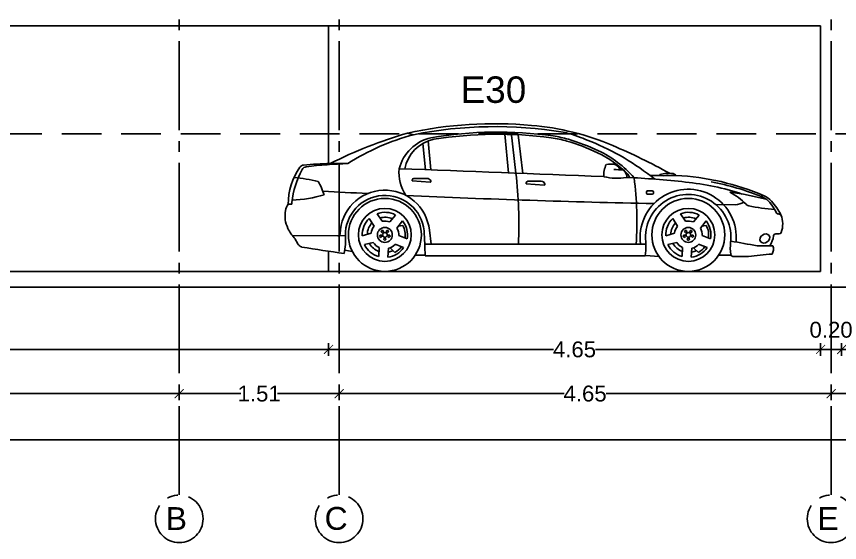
# Model space of a CAD drawing. Header units: millimetres. Extents: x 1217 to 2428, y 234 to 644.
# Drawn here: x 2181.57 to 2189.35, y 372.31 to 377.28 of the extents above; entities that cross this region are included whole.
import ezdxf

# ---------------------------------------------------------------- set-up
doc = ezdxf.new("R2010")
doc.units = ezdxf.units.MM
doc.linetypes.add('ACAD_ISO04W100', pattern=[30, 24, -3, 0, -3])
doc.linetypes.add('HIDDEN2', pattern=[0.1875, 0.125, -0.0625])
doc.layers.get('0').update_dxf_attribs({"lineweight": 5})
for name, color, linetype in [('0.1', 251, 'Continuous'), ('0.3', 6, 'Continuous'), ('Ejes', 8, 'Continuous'), ('MURO', 5, 'Continuous'), ('Texto', 1, 'Continuous')]:
    doc.layers.add(name, color=color, linetype=linetype)
doc.styles.add('INTERARQ', font='arial.ttf')
doc.styles.get("Standard").update_dxf_attribs({"font": 'arial.ttf'})
doc.dimstyles.new('ESCALA_1-50', dxfattribs={"dimtxt": 0.15, "dimasz": 0.06, "dimexe": 0.18, "dimexo": 0.0625, "dimgap": 0, "dimtad": 0, "dimtih": 1, "dimtoh": 1, "dimzin": 0, "dimdsep": 46, "dimtxsty": 'INTERARQ', "dimblk": 'DIMTICK', "dimcen": 0, "dimse1": 1, "dimse2": 1, "dimclrd": 256, "dimclre": 1, "dimclrt": 2, "dimadec": 0, "dimazin": 0, "dimtfac": 4.5, "dimtofl": 0, "dimtmove": 2, "dimatfit": 3, "dimldrblk": 'DIMTICK', "dimfxl": 1, "dimtolj": 1, "dimtzin": 0, "dimarcsym": 0})

# ---------------------------------------------------------------- blocks, each defined once
blk = doc.blocks.new('aut9')
at = {"layer": '0.1'}
for p, q in [((383925.567, 7753087.5187, 0), (383925.5213, 7753087.1535, 0)), ((383925.567, 7753087.5187, 0), (383925.5213, 7753087.1535, 0)), ((383925.6311, 7753087.5419, 0), (383925.5871, 7753087.156, 0)), ((383925.6311, 7753087.5419, 0), (383925.5871, 7753087.156, 0)), ((383925.6922, 7753087.5229, 0), (383925.6565, 7753087.1587, 0)), ((383925.6922, 7753087.5229, 0), (383925.6565, 7753087.1587, 0)), ((383926.5564, 7753087.519, 0), (383926.6131, 7753087.5345, 0)), ((383926.5564, 7753087.519, 0), (383926.6131, 7753087.5345, 0)), ((383926.4177, 7753087.46, 0), (383926.3909, 7753087.1866, 0)), ((383926.4177, 7753087.46, 0), (383926.3909, 7753087.1866, 0)), ((383926.4668, 7753087.4373, 0), (383926.4423, 7753087.1886, 0)), ((383926.4668, 7753087.4373, 0), (383926.4423, 7753087.1886, 0)), ((383924.6607, 7753087.2576, 0), (383924.6582, 7753087.239, 0)), ((383924.6607, 7753087.2576, 0), (383924.6582, 7753087.239, 0)), ((383924.5183, 7753087.1251, 0), (383924.5153, 7753087.1146, 0)), ((383924.5183, 7753087.1251, 0), (383924.5153, 7753087.1146, 0)), ((383926.3917, 7753087.0811, 0), (383926.3923, 7753087.0825, 0)), ((383926.3917, 7753087.0811, 0), (383926.3923, 7753087.0825, 0)), ((383926.5678, 7753087.0824, 0), (383926.3991, 7753087.0708, 0)), ((383926.5678, 7753087.0824, 0), (383926.3991, 7753087.0708, 0)), ((383926.4269, 7753087.1057, 0), (383926.5528, 7753087.1057, 0)), ((383926.4269, 7753087.1057, 0), (383926.5528, 7753087.1057, 0)), ((383926.5678, 7753087.0907, 0), (383926.5678, 7753087.0824, 0)), ((383926.5678, 7753087.0907, 0), (383926.5678, 7753087.0824, 0)), ((383925.3132, 7753087.0538, 0), (383925.3138, 7753087.0553, 0)), ((383925.3132, 7753087.0538, 0), (383925.3138, 7753087.0553, 0)), ((383925.4893, 7753087.0551, 0), (383925.3206, 7753087.0435, 0)), ((383925.4893, 7753087.0551, 0), (383925.3206, 7753087.0435, 0)), ((383925.3484, 7753087.0784, 0), (383925.4743, 7753087.0784, 0)), ((383925.3484, 7753087.0784, 0), (383925.4743, 7753087.0784, 0)), ((383925.4893, 7753087.0634, 0), (383925.4893, 7753087.0551, 0)), ((383925.4893, 7753087.0634, 0), (383925.4893, 7753087.0551, 0)), ((383924.288, 7753086.9671, 0), (383924.288, 7753086.9762, 0)), ((383924.288, 7753086.9671, 0), (383924.288, 7753086.9762, 0)), ((383924.2996, 7753086.9878, 0), (383924.3428, 7753086.9878, 0)), ((383924.2996, 7753086.9878, 0), (383924.3428, 7753086.9878, 0)), ((383924.3428, 7753086.9555, 0), (383924.2996, 7753086.9555, 0)), ((383924.3428, 7753086.9555, 0), (383924.2996, 7753086.9555, 0)), ((383924.3544, 7753086.9762, 0), (383924.3544, 7753086.9671, 0)), ((383924.3544, 7753086.9762, 0), (383924.3544, 7753086.9671, 0)), ((383923.5153, 7753086.8573, 0), (383923.6994, 7753086.8592, 0)), ((383923.5153, 7753086.8573, 0), (383923.6994, 7753086.8592, 0)), ((383927.7057, 7753086.862, 0), (383927.7392, 7753086.8611, 0)), ((383927.7057, 7753086.862, 0), (383927.7392, 7753086.8611, 0)), ((383923.1359, 7753086.7993, 0), (383923.1253, 7753086.7777, 0)), ((383923.1359, 7753086.7993, 0), (383923.1253, 7753086.7777, 0)), ((383924.0324, 7753086.7723, 0), (383923.9836, 7753086.7008, 0)), ((383924.0324, 7753086.7723, 0), (383923.9836, 7753086.7008, 0)), ((383926.9005, 7753086.7723, 0), (383926.8517, 7753086.7008, 0)), ((383926.9005, 7753086.7723, 0), (383926.8517, 7753086.7008, 0)), ((383923.7907, 7753086.7045, 0), (383923.8435, 7753086.636, 0)), ((383923.7907, 7753086.7045, 0), (383923.8435, 7753086.636, 0)), ((383923.8565, 7753086.7598, 0), (383923.9109, 7753086.6945, 0)), ((383923.8565, 7753086.7598, 0), (383923.9109, 7753086.6945, 0)), ((383924.1053, 7753086.7268, 0), (383924.06, 7753086.6548, 0)), ((383924.1053, 7753086.7268, 0), (383924.06, 7753086.6548, 0)), ((383926.6588, 7753086.7045, 0), (383926.7117, 7753086.636, 0)), ((383926.6588, 7753086.7045, 0), (383926.7117, 7753086.636, 0)), ((383926.7246, 7753086.7598, 0), (383926.7791, 7753086.6945, 0)), ((383926.7246, 7753086.7598, 0), (383926.7791, 7753086.6945, 0)), ((383926.9735, 7753086.7268, 0), (383926.9282, 7753086.6548, 0)), ((383926.9735, 7753086.7268, 0), (383926.9282, 7753086.6548, 0)), ((383923.7887, 7753086.6621, 0), (383923.8303, 7753086.6531, 0)), ((383923.7887, 7753086.6621, 0), (383923.8303, 7753086.6531, 0)), ((383926.4057, 7753086.6165, 0), (383926.3887, 7753086.4853, 0)), ((383926.4057, 7753086.6165, 0), (383926.3887, 7753086.4853, 0)), ((383926.6568, 7753086.6621, 0), (383926.6985, 7753086.6531, 0)), ((383926.6568, 7753086.6621, 0), (383926.6985, 7753086.6531, 0)), ((383923.0986, 7753086.5816, 0), (383923.1327, 7753086.5816, 0)), ((383923.0986, 7753086.5816, 0), (383923.1327, 7753086.5816, 0)), ((383923.7482, 7753086.5333, 0), (383923.8271, 7753086.5649, 0)), ((383923.7482, 7753086.5333, 0), (383923.8271, 7753086.5649, 0)), ((383923.9123, 7753086.5685, 0), (383923.9082, 7753086.5558, 0)), ((383923.9123, 7753086.5685, 0), (383923.9082, 7753086.5558, 0)), ((383923.9082, 7753086.5558, 0), (383923.919, 7753086.5479, 0)), ((383923.9082, 7753086.5558, 0), (383923.919, 7753086.5479, 0)), ((383923.9256, 7753086.5685, 0), (383923.9123, 7753086.5685, 0)), ((383923.9256, 7753086.5685, 0), (383923.9123, 7753086.5685, 0)), ((383923.919, 7753086.5479, 0), (383923.9298, 7753086.5558, 0)), ((383923.919, 7753086.5479, 0), (383923.9298, 7753086.5558, 0)), ((383923.9273, 7753086.6145, 0), (383923.9232, 7753086.6019, 0)), ((383923.9273, 7753086.6145, 0), (383923.9232, 7753086.6019, 0)), ((383923.9232, 7753086.6019, 0), (383923.9339, 7753086.594, 0)), ((383923.9232, 7753086.6019, 0), (383923.9339, 7753086.594, 0)), ((383923.9298, 7753086.5558, 0), (383923.9256, 7753086.5685, 0)), ((383923.9298, 7753086.5558, 0), (383923.9256, 7753086.5685, 0)), ((383923.9406, 7753086.6145, 0), (383923.9273, 7753086.6145, 0)), ((383923.9406, 7753086.6145, 0), (383923.9273, 7753086.6145, 0)), ((383923.9339, 7753086.594, 0), (383923.9447, 7753086.6019, 0)), ((383923.9339, 7753086.594, 0), (383923.9447, 7753086.6019, 0)), ((383923.9447, 7753086.6019, 0), (383923.9406, 7753086.6145, 0)), ((383923.9447, 7753086.6019, 0), (383923.9406, 7753086.6145, 0)), ((383923.9515, 7753086.54, 0), (383923.9474, 7753086.5273, 0)), ((383923.9515, 7753086.54, 0), (383923.9474, 7753086.5273, 0)), ((383923.9648, 7753086.54, 0), (383923.9515, 7753086.54, 0)), ((383923.9648, 7753086.54, 0), (383923.9515, 7753086.54, 0)), ((383923.969, 7753086.5273, 0), (383923.9648, 7753086.54, 0)), ((383923.969, 7753086.5273, 0), (383923.9648, 7753086.54, 0)), ((383923.9757, 7753086.6145, 0), (383923.9716, 7753086.6019, 0)), ((383923.9757, 7753086.6145, 0), (383923.9716, 7753086.6019, 0)), ((383923.9716, 7753086.6019, 0), (383923.9824, 7753086.594, 0)), ((383923.9716, 7753086.6019, 0), (383923.9824, 7753086.594, 0)), ((383923.9891, 7753086.6145, 0), (383923.9757, 7753086.6145, 0)), ((383923.9891, 7753086.6145, 0), (383923.9757, 7753086.6145, 0)), ((383923.9824, 7753086.594, 0), (383923.9932, 7753086.6019, 0)), ((383923.9824, 7753086.594, 0), (383923.9932, 7753086.6019, 0)), ((383923.9907, 7753086.5685, 0), (383923.9866, 7753086.5558, 0)), ((383923.9907, 7753086.5685, 0), (383923.9866, 7753086.5558, 0)), ((383923.9866, 7753086.5558, 0), (383923.9973, 7753086.5479, 0)), ((383923.9866, 7753086.5558, 0), (383923.9973, 7753086.5479, 0)), ((383923.9932, 7753086.6019, 0), (383923.9891, 7753086.6145, 0)), ((383923.9932, 7753086.6019, 0), (383923.9891, 7753086.6145, 0)), ((383924.004, 7753086.5685, 0), (383923.9907, 7753086.5685, 0)), ((383924.004, 7753086.5685, 0), (383923.9907, 7753086.5685, 0)), ((383923.9973, 7753086.5479, 0), (383924.0081, 7753086.5558, 0)), ((383923.9973, 7753086.5479, 0), (383924.0081, 7753086.5558, 0)), ((383924.0081, 7753086.5558, 0), (383924.004, 7753086.5685, 0)), ((383924.0081, 7753086.5558, 0), (383924.004, 7753086.5685, 0)), ((383924.1715, 7753086.5633, 0), (383924.0885, 7753086.5877, 0)), ((383924.1715, 7753086.5633, 0), (383924.0885, 7753086.5877, 0)), ((383926.6163, 7753086.5333, 0), (383926.6953, 7753086.5649, 0)), ((383926.6163, 7753086.5333, 0), (383926.6953, 7753086.5649, 0)), ((383926.7804, 7753086.5685, 0), (383926.7763, 7753086.5558, 0)), ((383926.7804, 7753086.5685, 0), (383926.7763, 7753086.5558, 0)), ((383926.7763, 7753086.5558, 0), (383926.7871, 7753086.5479, 0)), ((383926.7763, 7753086.5558, 0), (383926.7871, 7753086.5479, 0)), ((383926.7938, 7753086.5685, 0), (383926.7804, 7753086.5685, 0)), ((383926.7938, 7753086.5685, 0), (383926.7804, 7753086.5685, 0)), ((383926.7871, 7753086.5479, 0), (383926.7979, 7753086.5558, 0)), ((383926.7871, 7753086.5479, 0), (383926.7979, 7753086.5558, 0)), ((383926.7954, 7753086.6145, 0), (383926.7913, 7753086.6019, 0)), ((383926.7954, 7753086.6145, 0), (383926.7913, 7753086.6019, 0)), ((383926.7913, 7753086.6019, 0), (383926.8021, 7753086.594, 0)), ((383926.7913, 7753086.6019, 0), (383926.8021, 7753086.594, 0)), ((383926.7979, 7753086.5558, 0), (383926.7938, 7753086.5685, 0)), ((383926.7979, 7753086.5558, 0), (383926.7938, 7753086.5685, 0)), ((383926.8088, 7753086.6145, 0), (383926.7954, 7753086.6145, 0)), ((383926.8088, 7753086.6145, 0), (383926.7954, 7753086.6145, 0)), ((383926.8021, 7753086.594, 0), (383926.8129, 7753086.6019, 0)), ((383926.8021, 7753086.594, 0), (383926.8129, 7753086.6019, 0)), ((383926.8129, 7753086.6019, 0), (383926.8088, 7753086.6145, 0)), ((383926.8129, 7753086.6019, 0), (383926.8088, 7753086.6145, 0)), ((383926.8196, 7753086.54, 0), (383926.8155, 7753086.5273, 0)), ((383926.8196, 7753086.54, 0), (383926.8155, 7753086.5273, 0)), ((383926.833, 7753086.54, 0), (383926.8196, 7753086.54, 0)), ((383926.833, 7753086.54, 0), (383926.8196, 7753086.54, 0)), ((383926.8371, 7753086.5273, 0), (383926.833, 7753086.54, 0)), ((383926.8371, 7753086.5273, 0), (383926.833, 7753086.54, 0)), ((383926.8438, 7753086.6145, 0), (383926.8397, 7753086.6019, 0)), ((383926.8438, 7753086.6145, 0), (383926.8397, 7753086.6019, 0)), ((383926.8397, 7753086.6019, 0), (383926.8505, 7753086.594, 0)), ((383926.8397, 7753086.6019, 0), (383926.8505, 7753086.594, 0)), ((383926.8572, 7753086.6145, 0), (383926.8438, 7753086.6145, 0)), ((383926.8572, 7753086.6145, 0), (383926.8438, 7753086.6145, 0)), ((383926.8505, 7753086.594, 0), (383926.8613, 7753086.6019, 0)), ((383926.8505, 7753086.594, 0), (383926.8613, 7753086.6019, 0)), ((383926.8588, 7753086.5685, 0), (383926.8547, 7753086.5558, 0)), ((383926.8588, 7753086.5685, 0), (383926.8547, 7753086.5558, 0)), ((383926.8547, 7753086.5558, 0), (383926.8655, 7753086.5479, 0)), ((383926.8547, 7753086.5558, 0), (383926.8655, 7753086.5479, 0)), ((383926.8613, 7753086.6019, 0), (383926.8572, 7753086.6145, 0)), ((383926.8613, 7753086.6019, 0), (383926.8572, 7753086.6145, 0)), ((383926.8722, 7753086.5685, 0), (383926.8588, 7753086.5685, 0)), ((383926.8722, 7753086.5685, 0), (383926.8588, 7753086.5685, 0)), ((383926.8655, 7753086.5479, 0), (383926.8763, 7753086.5558, 0)), ((383926.8655, 7753086.5479, 0), (383926.8763, 7753086.5558, 0)), ((383926.8763, 7753086.5558, 0), (383926.8722, 7753086.5685, 0)), ((383926.8763, 7753086.5558, 0), (383926.8722, 7753086.5685, 0)), ((383927.0397, 7753086.5633, 0), (383926.9566, 7753086.5877, 0)), ((383927.0397, 7753086.5633, 0), (383926.9566, 7753086.5877, 0)), ((383927.1991, 7753086.5624, 0), (383927.7018, 7753086.5659, 0)), ((383927.1991, 7753086.5624, 0), (383927.7018, 7753086.5659, 0)), ((383923.1585, 7753086.4676, 0), (383923.308, 7753086.4676, 0)), ((383923.1585, 7753086.4676, 0), (383923.308, 7753086.4676, 0)), ((383923.7804, 7753086.4537, 0), (383923.8619, 7753086.4828, 0)), ((383923.7804, 7753086.4537, 0), (383923.8619, 7753086.4828, 0)), ((383923.9474, 7753086.5273, 0), (383923.9582, 7753086.5195, 0)), ((383923.9474, 7753086.5273, 0), (383923.9582, 7753086.5195, 0)), ((383923.9582, 7753086.5195, 0), (383923.969, 7753086.5273, 0)), ((383923.9582, 7753086.5195, 0), (383923.969, 7753086.5273, 0)), ((383924.1508, 7753086.4799, 0), (383924.0684, 7753086.5007, 0)), ((383924.1508, 7753086.4799, 0), (383924.0684, 7753086.5007, 0)), ((383924.3613, 7753086.5075, 0), (383924.3585, 7753086.4237, 0)), ((383924.3613, 7753086.5075, 0), (383924.3585, 7753086.4237, 0)), ((383924.3605, 7753086.4853, 0), (383926.4492, 7753086.4853, 0)), ((383924.3605, 7753086.4853, 0), (383926.4492, 7753086.4853, 0)), ((383926.6486, 7753086.4537, 0), (383926.7301, 7753086.4828, 0)), ((383926.6486, 7753086.4537, 0), (383926.7301, 7753086.4828, 0)), ((383926.8155, 7753086.5273, 0), (383926.8263, 7753086.5195, 0)), ((383926.8155, 7753086.5273, 0), (383926.8263, 7753086.5195, 0)), ((383926.8263, 7753086.5195, 0), (383926.8371, 7753086.5273, 0)), ((383926.8263, 7753086.5195, 0), (383926.8371, 7753086.5273, 0)), ((383927.0189, 7753086.4799, 0), (383926.9365, 7753086.5007, 0)), ((383927.0189, 7753086.4799, 0), (383926.9365, 7753086.5007, 0)), ((383923.8625, 7753086.4056, 0), (383923.9081, 7753086.4507, 0)), ((383923.8625, 7753086.4056, 0), (383923.9081, 7753086.4507, 0)), ((383923.9301, 7753086.3603, 0), (383923.9244, 7753086.4452, 0)), ((383923.9301, 7753086.3603, 0), (383923.9244, 7753086.4452, 0)), ((383924.0158, 7753086.3664, 0), (383924.0133, 7753086.4529, 0)), ((383924.0158, 7753086.3664, 0), (383924.0133, 7753086.4529, 0)), ((383924.3585, 7753086.4237, 0), (383924.3654, 7753086.3736, 0)), ((383924.3585, 7753086.4237, 0), (383924.3654, 7753086.3736, 0)), ((383926.7306, 7753086.4056, 0), (383926.7762, 7753086.4507, 0)), ((383926.7306, 7753086.4056, 0), (383926.7762, 7753086.4507, 0)), ((383926.7982, 7753086.3603, 0), (383926.7925, 7753086.4452, 0)), ((383926.7982, 7753086.3603, 0), (383926.7925, 7753086.4452, 0)), ((383926.8839, 7753086.3664, 0), (383926.8814, 7753086.4529, 0)), ((383926.8839, 7753086.3664, 0), (383926.8814, 7753086.4529, 0)), ((383927.1339, 7753086.4157, 0), (383927.2058, 7753086.427, 0)), ((383927.1339, 7753086.4157, 0), (383927.2058, 7753086.427, 0)), ((383923.5374, 7753086.3685, 0), (383923.3975, 7753086.3676, 0)), ((383923.5374, 7753086.3685, 0), (383923.3975, 7753086.3676, 0)), ((383923.6721, 7753086.3792, 0), (383923.5559, 7753086.3814, 0)), ((383923.6721, 7753086.3792, 0), (383923.5559, 7753086.3814, 0)), ((383924.3647, 7753086.3788, 0), (383924.2353, 7753086.3666, 0)), ((383924.3647, 7753086.3788, 0), (383924.2353, 7753086.3666, 0)), ((383924.3654, 7753086.3736, 0), (383926.4458, 7753086.3736, 0)), ((383924.3654, 7753086.3736, 0), (383926.4458, 7753086.3736, 0)), ((383926.5402, 7753086.3792, 0), (383926.446, 7753086.381, 0)), ((383926.5402, 7753086.3792, 0), (383926.446, 7753086.381, 0))]:
    blk.add_line(p, q, dxfattribs=at)
for centre, radius in [((383923.9582, 7753086.572, 0), 0.345), ((383923.9582, 7753086.572, 0), 0.345), ((383926.8263, 7753086.572, 0), 0.345), ((383926.8263, 7753086.572, 0), 0.345), ((383923.9582, 7753086.572, 0), 0.25), ((383923.9582, 7753086.572, 0), 0.25), ((383926.8263, 7753086.572, 0), 0.25), ((383926.8263, 7753086.572, 0), 0.25), ((383923.9582, 7753086.572, 0), 0.0704), ((383923.9582, 7753086.572, 0), 0.0704), ((383926.8263, 7753086.572, 0), 0.0704), ((383926.8263, 7753086.572, 0), 0.0704), ((383923.9582, 7753086.572, 0), 0.0224), ((383923.9582, 7753086.572, 0), 0.0224), ((383926.8263, 7753086.572, 0), 0.0224), ((383926.8263, 7753086.572, 0), 0.0224)]:
    blk.add_circle(centre, radius, dxfattribs=at)
for centre, radius, start, end in [((383925.6516, 7753085.1164, 0), 2.5, 94.85207, 113.04964), ((383925.6516, 7753085.1164, 0), 2.5, 94.85207, 113.04964), ((383925.787, 7753083.6905, 0), 3.905, 78.63697, 99.51729), ((383925.787, 7753083.6905, 0), 3.905, 78.63697, 99.51729), ((383925.7888, 7753083.7456, 0), 3.8776, 77.72654, 95.15927), ((383925.7888, 7753083.7456, 0), 3.8776, 77.72654, 95.15927), ((383925.6622, 7753085.5557, 0), 2.003, 106.54553, 115.23732), ((383925.6622, 7753085.5557, 0), 2.003, 106.54553, 115.23732), ((383925.5737, 7753085.8695, 0), 1.7302, 106.61263, 113.60205), ((383925.5737, 7753085.8695, 0), 1.7302, 106.61263, 113.60205), ((383924.8737, 7753087.2661, 0), 0.2962, 56.80147, 63.60099), ((383924.8737, 7753087.2661, 0), 0.2962, 56.80147, 63.60099), ((383925.222, 7753087.0483, 0), 0.5, 99.28373, 106.61263), ((383925.222, 7753087.0483, 0), 0.5, 99.28373, 106.61263), ((383925.3765, 7753086.5171, 0), 1, 98.09673, 106.54553), ((383925.3765, 7753086.5171, 0), 1, 98.09673, 106.54553), ((383925.3863, 7753086.4987, 0), 1, 97.60799, 106.3047), ((383925.3863, 7753086.4987, 0), 1, 97.60799, 106.3047), ((383925.757, 7753083.8425, 0), 3.7016, 80.14654, 98.09673), ((383925.757, 7753083.8425, 0), 3.7016, 80.14654, 98.09673), ((383925.7592, 7753083.707, 0), 3.8165, 80.90405, 97.60799), ((383925.7592, 7753083.707, 0), 3.8165, 80.90405, 97.60799), ((383926.2973, 7753087.1365, 0), 0.3452, 9.9157, 79.10121), ((383926.2973, 7753087.1365, 0), 0.3452, 9.9157, 79.10121), ((383926.3034, 7753087.0992, 0), 0.3999, 14.29836, 77.41538), ((383926.3034, 7753087.0992, 0), 0.3999, 14.29836, 77.41538), ((383925.9942, 7753085.4015, 0), 2.1909, 57.34818, 75.13062), ((383925.9942, 7753085.4015, 0), 2.1909, 57.34818, 75.13062), ((383925.3944, 7753083.3812, 0), 4.3285, 63.23682, 73.64737), ((383925.3944, 7753083.3812, 0), 4.3285, 63.23682, 73.64737), ((383926.9035, 7753082.1743, 0), 5.6974, 113.04964, 119.06494), ((383926.9035, 7753082.1743, 0), 5.6974, 113.04964, 119.06494), ((383925.7671, 7753085.258, 0), 2.369, 111.96729, 129.01265), ((383925.7671, 7753085.258, 0), 2.369, 111.96729, 129.01265), ((383925.6622, 7753085.5557, 0), 1.9825, 106.3047, 115.23814), ((383925.6622, 7753085.5557, 0), 1.9825, 106.3047, 115.23814), ((383925.2356, 7753086.4541, 0), 1.0085, 115.07808, 139.27151), ((383925.2356, 7753086.4541, 0), 1.0085, 115.07808, 139.27151), ((383925.2356, 7753086.4541, 0), 0.988, 115.07644, 135.51036), ((383925.2356, 7753086.4541, 0), 0.988, 115.07644, 135.51036), ((383924.6912, 7753087.0678, 0), 0.1744, 76.0447, 106.1159), ((383924.6912, 7753087.0678, 0), 0.1744, 76.0447, 106.1159), ((383927.043, 7753082.9038, 0), 4.3444, 83.04632, 88.25788), ((383927.043, 7753082.9038, 0), 4.3444, 83.04632, 88.25788), ((383927.3542, 7753174.3202, 0), 87.0743, 269.882862, 269.992977), ((383927.3542, 7753174.3202, 0), 87.0743, 269.882862, 269.992977), ((383927.3293, 7753084.6164, 0), 2.6295, 84.22996, 89.68998), ((383927.3293, 7753084.6164, 0), 2.6295, 84.22996, 89.68998), ((383924.6251, 7753087.109, 0), 0.0896, 124.304, 158.72709), ((383924.6251, 7753087.109, 0), 0.0896, 124.304, 158.72709), ((383924.703, 7753086.3155, 0), 0.877, 92.62843, 98.42012), ((383924.703, 7753086.3155, 0), 0.877, 92.62843, 98.42012), ((383924.703, 7753087.1426, 0), 0.1105, 123.00858, 156.5756), ((383924.703, 7753087.1426, 0), 0.1105, 123.00858, 156.5756), ((383924.5633, 7753087.1441, 0), 0.1938, 353.39582, 28.65865), ((383924.5633, 7753087.1441, 0), 0.1938, 353.39582, 28.65865), ((383990.0126, 7751405.8883, 0), 1682.5016, 92.1568637, 92.2228016), ((383990.0126, 7751405.8883, 0), 1682.5016, 92.1568637, 92.2228016), ((383926.3055, 7753087.1606, 0), 0.3872, 326.21258, 5.5387), ((383926.3055, 7753087.1606, 0), 0.3872, 326.21258, 5.5387), ((383927.5629, 7753087.1665, 0), 0.05, 28.38721, 83.04632), ((383927.5629, 7753087.1665, 0), 0.05, 28.38721, 83.04632), ((383927.5887, 7753087.1829, 0), 0.05, 35.57224, 84.22996), ((383927.5887, 7753087.1829, 0), 0.05, 35.57224, 84.22996), ((383926.8468, 7753086.7796, 0), 0.864, 6.63881, 28.38721), ((383926.8468, 7753086.7796, 0), 0.864, 6.63881, 28.38721), ((383927.1504, 7753086.8695, 0), 0.5888, 359.18535, 35.57224), ((383927.1504, 7753086.8695, 0), 0.5888, 359.18535, 35.57224), ((383924.1832, 7753084.7641, 0), 2.3721, 92.64664, 113.39141), ((383924.1832, 7753084.7641, 0), 2.3721, 92.64664, 113.39141), ((383925.053, 7753077.1877, 0), 9.9414, 92.93825, 96.16098), ((383925.053, 7753077.1877, 0), 9.9414, 92.93825, 96.16098), ((383924.1527, 7753087.0458, 0), 0.1183, 115.17558, 131.96416), ((383924.1527, 7753087.0458, 0), 0.1183, 115.17558, 131.96416), ((383924.201, 7753091.6442, 0), 4.5123, 268.38231, 271.50872), ((383924.201, 7753091.6442, 0), 4.5123, 268.38231, 271.50872), ((383924.1358, 7753086.7535, 0), 0.4007, 76.85131, 94.7838), ((383924.1358, 7753086.7535, 0), 0.4007, 76.85131, 94.7838), ((383924.1693, 7753087.1465, 0), 0.0578, 345.44845, 357.23009), ((383924.1693, 7753087.1465, 0), 0.0578, 345.44845, 357.23009), ((383927.7022, 7753086.6949, 0), 3.2576, 172.64307, 183.68951), ((383927.7022, 7753086.6949, 0), 3.2576, 172.64307, 183.68951), ((383924.5664, 7753087.1114, 0), 0.05, 135.51036, 164.13488), ((383924.5664, 7753087.1114, 0), 0.05, 135.51036, 164.13488), ((383924.5616, 7753087.1302, 0), 0.023, 150.58277, 219.53456), ((383924.5616, 7753087.1302, 0), 0.023, 150.58277, 219.53456), ((383924.6342, 7753087.6476, 0), 0.5397, 260.36059, 283.01483), ((383924.6342, 7753087.6476, 0), 0.5397, 260.36059, 283.01483), ((383929.7406, 7753086.68, 0), 4.1806, 173.46235, 182.66971), ((383929.7406, 7753086.68, 0), 4.1806, 173.46235, 182.66971), ((383926.4269, 7753087.0682, 0), 0.0375, 90, 157.56883), ((383926.4269, 7753087.0682, 0), 0.0375, 90, 157.56883), ((383926.5528, 7753087.0907, 0), 0.015, 0, 90), ((383926.5528, 7753087.0907, 0), 0.015, 0, 90), ((383928.0143, 7753084.4285, 0), 2.7074, 96.98203, 101.9003), ((383928.0143, 7753084.4285, 0), 2.7074, 96.98203, 101.9003), ((383924.1672, 7753084.7503, 0), 2.3613, 100.33681, 112.51708), ((383924.1672, 7753084.7503, 0), 2.3613, 100.33681, 112.51708), ((383924.2389, 7753084.553, 0), 2.5314, 95.73245, 108.19432), ((383924.2389, 7753084.553, 0), 2.5314, 95.73245, 108.19432), ((383923.9595, 7753086.55, 0), 0.4541, 351.81199, 185.78977), ((383923.9595, 7753086.55, 0), 0.4541, 351.81199, 185.78977), ((383925.3201, 7753087.051, 0), 0.0075, 157.56883, 273.93614), ((383925.3201, 7753087.051, 0), 0.0075, 157.56883, 273.93614), ((383925.3484, 7753087.0409, 0), 0.0375, 90, 157.56883), ((383925.3484, 7753087.0409, 0), 0.0375, 90, 157.56883), ((383925.4743, 7753087.0634, 0), 0.015, 0, 90), ((383925.4743, 7753087.0634, 0), 0.015, 0, 90), ((383926.3986, 7753087.0783, 0), 0.0075, 157.56883, 273.93614), ((383926.3986, 7753087.0783, 0), 0.0075, 157.56883, 273.93614), ((383928.0826, 7753086.7236, 0), 0.7196, 150.52955, 161.60977), ((383928.0826, 7753086.7236, 0), 0.7196, 150.52955, 161.60977), ((383923.3208, 7753086.7577, 0), 0.2, 113.39141, 138.21618), ((383923.3208, 7753086.7577, 0), 0.2, 113.39141, 138.21618), ((383923.3395, 7753086.7469, 0), 0.2, 112.51708, 142.33401), ((383923.3395, 7753086.7469, 0), 0.2, 112.51708, 142.33401), ((383923.9799, 7753083.9128, 0), 3.091, 97.70998, 104.16414), ((383923.9799, 7753083.9128, 0), 3.091, 97.70998, 104.16414), ((383923.1417, 7753086.6312, 0), 0.3316, 66.68766, 71.01088), ((383923.1417, 7753086.6312, 0), 0.3316, 66.68766, 71.01088), ((383923.8435, 7753086.4453, 0), 0.5991, 117.67475, 135.92776), ((383923.8435, 7753086.4453, 0), 0.5991, 117.67475, 135.92776), ((383923.9595, 7753086.55, 0), 0.4041, 353.96265, 187.33855), ((383923.9595, 7753086.55, 0), 0.4041, 353.96265, 187.33855), ((383922.657, 7753172.1962, 0), 85.3433, 271.091841, 272.66645), ((383922.657, 7753172.1962, 0), 85.3433, 271.091841, 272.66645), ((383924.2996, 7753086.9762, 0), 0.0116, 90, 180), ((383924.2996, 7753086.9762, 0), 0.0116, 90, 180), ((383924.2996, 7753086.9671, 0), 0.0116, 180, 270), ((383924.2996, 7753086.9671, 0), 0.0116, 180, 270), ((383924.3428, 7753086.9762, 0), 0.0116, 0, 90), ((383924.3428, 7753086.9762, 0), 0.0116, 0, 90), ((383924.3428, 7753086.9671, 0), 0.0116, 270, 0), ((383924.3428, 7753086.9671, 0), 0.0116, 270, 0), ((383926.8263, 7753086.572, 0), 0.423, 1.39997, 173.96146), ((383926.8263, 7753086.572, 0), 0.423, 1.39997, 173.96146), ((383926.8263, 7753086.572, 0), 0.373, 358.81293, 173.96146), ((383926.8263, 7753086.572, 0), 0.373, 358.81293, 173.96146), ((383922.657, 7753172.1962, 0), 85.3433, 272.90898, 273.194139), ((383922.657, 7753172.1962, 0), 85.3433, 272.90898, 273.194139), ((383927.7323, 7753088.0233, 0), 1.1231, 252.7719, 268.46577), ((383927.7323, 7753088.0233, 0), 1.1231, 252.7719, 268.46577), ((383923.6303, 7753086.4812, 0), 0.6151, 138.21618, 152.91148), ((383923.6303, 7753086.4812, 0), 0.6151, 138.21618, 152.91148), ((383923.583, 7753086.559, 0), 0.5075, 142.33401, 151.7377), ((383923.583, 7753086.559, 0), 0.5075, 142.33401, 151.7377), ((383923.3771, 7753086.8968, 0), 0.05, 282.55175, 315.92776), ((383923.3771, 7753086.8968, 0), 0.05, 282.55175, 315.92776), ((383923.5242, 7753087.027, 0), 0.1699, 238.02703, 267.00789), ((383923.5242, 7753087.027, 0), 0.1699, 238.02703, 267.00789), ((383926.9527, 7753086.8375, 0), 0.7535, 1.85907, 3.18931), ((383926.9527, 7753086.8375, 0), 0.7535, 1.85907, 3.18931), ((383927.6701, 7753086.7972, 0), 0.0941, 2.53516, 42.80419), ((383927.6701, 7753086.7972, 0), 0.0941, 2.53516, 42.80419), ((383922.808, 7753087.7049, 0), 0.9829, 286.23536, 288.47821), ((383922.808, 7753087.7049, 0), 0.9829, 286.23536, 288.47821), ((383923.1163, 7753086.7822, 0), 0.01, 288.47821, 333.62531), ((383923.1163, 7753086.7822, 0), 0.01, 288.47821, 333.62531), ((383923.0113, 7753088.5402, 0), 1.7336, 274.34997, 282.55175), ((383923.0113, 7753088.5402, 0), 1.7336, 274.34997, 282.55175), ((383923.9582, 7753086.572, 0), 0.2135, 69.66034, 118.43975), ((383923.9582, 7753086.572, 0), 0.2135, 69.66034, 118.43975), ((383926.8263, 7753086.572, 0), 0.2135, 69.66034, 118.43975), ((383926.8263, 7753086.572, 0), 0.2135, 69.66034, 118.43975), ((383927.5218, 7753086.7483, 0), 0.248, 332.55928, 12.33695), ((383927.5218, 7753086.7483, 0), 0.248, 332.55928, 12.33695), ((383923.3071, 7753086.674, 0), 0.2407, 158.75361, 199.15265), ((383923.3071, 7753086.674, 0), 0.2407, 158.75361, 199.15265), ((383923.9582, 7753086.572, 0), 0.2135, 141.66034, 190.43975), ((383923.9582, 7753086.572, 0), 0.2135, 141.66034, 190.43975), ((383923.9582, 7753086.572, 0), 0.1667, 73.71562, 115.18033), ((383923.9582, 7753086.572, 0), 0.1667, 73.71562, 115.18033), ((383923.9582, 7753086.572, 0), 0.1312, 78.8459, 111.09642), ((383923.9582, 7753086.572, 0), 0.1312, 78.8459, 111.09642), ((383923.9582, 7753086.572, 0), 0.2135, 357.66034, 46.43975), ((383923.9582, 7753086.572, 0), 0.2135, 357.66034, 46.43975), ((383926.8263, 7753086.572, 0), 0.2135, 141.66034, 190.43975), ((383926.8263, 7753086.572, 0), 0.2135, 141.66034, 190.43975), ((383926.8263, 7753086.572, 0), 0.1667, 73.71562, 115.18033), ((383926.8263, 7753086.572, 0), 0.1667, 73.71562, 115.18033), ((383926.8263, 7753086.572, 0), 0.1312, 78.8459, 111.09642), ((383926.8263, 7753086.572, 0), 0.1312, 78.8459, 111.09642), ((383926.8263, 7753086.572, 0), 0.2135, 357.66034, 46.43975), ((383926.8263, 7753086.572, 0), 0.2135, 357.66034, 46.43975), ((383923.9582, 7753086.572, 0), 0.1919, 152.01515, 189.13989), ((383923.9582, 7753086.572, 0), 0.1919, 152.01515, 189.13989), ((383923.9582, 7753086.572, 0), 0.1667, 145.71562, 149.54085), ((383923.9582, 7753086.572, 0), 0.1667, 145.71562, 149.54085), ((383923.9582, 7753086.572, 0), 0.1312, 150.8459, 183.09642), ((383923.9582, 7753086.572, 0), 0.1312, 150.8459, 183.09642), ((383923.9582, 7753086.572, 0), 0.1312, 6.8459, 39.09642), ((383923.9582, 7753086.572, 0), 0.1312, 6.8459, 39.09642), ((383923.9582, 7753086.572, 0), 0.1667, 1.71562, 43.18033), ((383923.9582, 7753086.572, 0), 0.1667, 1.71562, 43.18033), ((383926.8263, 7753086.572, 0), 0.1919, 152.01515, 189.13989), ((383926.8263, 7753086.572, 0), 0.1919, 152.01515, 189.13989), ((383926.8263, 7753086.572, 0), 0.1667, 145.71562, 149.54085), ((383926.8263, 7753086.572, 0), 0.1667, 145.71562, 149.54085), ((383926.8263, 7753086.572, 0), 0.1312, 150.8459, 183.09642), ((383926.8263, 7753086.572, 0), 0.1312, 150.8459, 183.09642), ((383926.8263, 7753086.572, 0), 0.1312, 6.8459, 39.09642), ((383926.8263, 7753086.572, 0), 0.1312, 6.8459, 39.09642), ((383926.8263, 7753086.572, 0), 0.1667, 1.71562, 43.18033), ((383926.8263, 7753086.572, 0), 0.1667, 1.71562, 43.18033), ((383927.4582, 7753086.7553, 0), 0.3085, 314.09251, 336.85558), ((383927.4582, 7753086.7553, 0), 0.3085, 314.09251, 336.85558), ((383923.0986, 7753086.6016, 0), 0.02, 199.15265, 270), ((383923.0986, 7753086.6016, 0), 0.02, 199.15265, 270), ((383923.1327, 7753086.5616, 0), 0.02, 8.85216, 90), ((383923.1327, 7753086.5616, 0), 0.02, 8.85216, 90), ((383923.4242, 7753086.607, 0), 0.275, 188.85216, 210.44896), ((383923.4242, 7753086.607, 0), 0.275, 188.85216, 210.44896), ((383932.5266, 7753086.2479, 0), 6.082, 176.57449, 178.81506), ((383932.5266, 7753086.2479, 0), 6.082, 176.57449, 178.81506), ((383927.7456, 7753086.5215, 0), 0.5481, 175.52447, 193.16946), ((383927.7456, 7753086.5215, 0), 0.5481, 175.52447, 193.16946), ((383927.2692, 7753086.5828, 0), 0.02, 181.39997, 270.39937), ((383927.2692, 7753086.5828, 0), 0.02, 181.39997, 270.39937), ((383923.2421, 7753086.4382, 0), 0.0886, 160.61635, 212.04559), ((383923.2421, 7753086.4382, 0), 0.0886, 160.61635, 212.04559), ((383924.5635, 7753080.1684, 0), 6.4231, 99.01378, 101.27185), ((383924.5635, 7753080.1684, 0), 6.4231, 99.01378, 101.27185), ((383923.1193, 7753086.4485, 0), 0.4422, 351.82997, 6.47561), ((383923.1193, 7753086.4485, 0), 0.4422, 351.82997, 6.47561), ((383923.9582, 7753086.572, 0), 0.1919, 215.27413, 240.09688), ((383923.9582, 7753086.572, 0), 0.1919, 215.27413, 240.09688), ((383923.9582, 7753086.572, 0), 0.1312, 222.8459, 255.09642), ((383923.9582, 7753086.572, 0), 0.1312, 222.8459, 255.09642), ((383923.9582, 7753086.572, 0), 0.1312, 294.8459, 327.09642), ((383923.9582, 7753086.572, 0), 0.1312, 294.8459, 327.09642), ((383923.9582, 7753086.572, 0), 0.1667, 289.71562, 331.18033), ((383923.9582, 7753086.572, 0), 0.1667, 289.71562, 331.18033), ((383923.9582, 7753086.572, 0), 0.2135, 285.66034, 334.43975), ((383923.9582, 7753086.572, 0), 0.2135, 285.66034, 334.43975), ((383926.8263, 7753086.572, 0), 0.1919, 215.27413, 240.09688), ((383926.8263, 7753086.572, 0), 0.1919, 215.27413, 240.09688), ((383926.8263, 7753086.572, 0), 0.1312, 222.8459, 255.09642), ((383926.8263, 7753086.572, 0), 0.1312, 222.8459, 255.09642), ((383926.8263, 7753086.572, 0), 0.1312, 294.8459, 327.09642), ((383926.8263, 7753086.572, 0), 0.1312, 294.8459, 327.09642), ((383926.8263, 7753086.572, 0), 0.1667, 289.71562, 331.18033), ((383926.8263, 7753086.572, 0), 0.1667, 289.71562, 331.18033), ((383926.8263, 7753086.572, 0), 0.2135, 285.66034, 334.43975), ((383926.8263, 7753086.572, 0), 0.2135, 285.66034, 334.43975), ((383927.6012, 7753086.5069, 0), 0.05, 279.7761, 325.24253), ((383927.6012, 7753086.5069, 0), 0.05, 279.7761, 325.24253), ((383927.3857, 7753086.6564, 0), 0.3123, 325.24253, 336.86531), ((383927.3857, 7753086.6564, 0), 0.3123, 325.24253, 336.86531), ((383922.8475, 7753082.2163, 0), 4.1871, 82.54516, 85.62396), ((383922.8475, 7753082.2163, 0), 4.1871, 82.54516, 85.62396), ((383923.5372, 7753086.3885, 0), 0.02, 270.35567, 351.82997), ((383923.5372, 7753086.3885, 0), 0.02, 270.35567, 351.82997), ((383923.9582, 7753086.572, 0), 0.2135, 213.66034, 262.43975), ((383923.9582, 7753086.572, 0), 0.2135, 213.66034, 262.43975), ((383923.9582, 7753086.572, 0), 0.1667, 242.51071, 259.18033), ((383923.9582, 7753086.572, 0), 0.1667, 242.51071, 259.18033), ((383926.8263, 7753086.572, 0), 0.2135, 213.66034, 262.43975), ((383926.8263, 7753086.572, 0), 0.2135, 213.66034, 262.43975), ((383926.8263, 7753086.572, 0), 0.1667, 242.51071, 259.18033), ((383926.8263, 7753086.572, 0), 0.1667, 242.51071, 259.18033), ((383925.7773, 7753097.0929, 0), 10.7921, 277.6395, 279.7761), ((383925.7773, 7753097.0929, 0), 10.7921, 277.6395, 279.7761), ((383923.3972, 7753086.4176, 0), 0.05, 262.54516, 270.35567), ((383923.3972, 7753086.4176, 0), 0.05, 262.54516, 270.35567)]:
    blk.add_arc(centre, radius, start, end, dxfattribs=at)
blk.add_ellipse((383923.2354, 7753086.5379, 0), major_axis=(-0.0403, 0.0284), ratio=0.809473, dxfattribs=at)
blk.add_ellipse((383923.2354, 7753086.5379, 0), major_axis=(-0.0403, 0.0284), ratio=0.809473, dxfattribs=at)
blk = doc.blocks.new('DIMTICK')
at = {"color": 1}
for p, q in [((-1, 0), (1, 0)), ((0, 1), (0, -1))]:
    blk.add_line(p, q, dxfattribs=at)
at = {"color": 3, "const_width": 0.141}
blk.add_lwpolyline([(0.71, 0.71), (-0.71, -0.71)], dxfattribs=at)
blk = doc.blocks.new('*D1736')
at = {"layer": '0.1', "lineweight": -2, "ltscale": 3, "transparency": 16777216}
for p, q in [((2174.0628, 374.1328), (2179.0284, 374.1328)), ((2184.4572, 374.1328), (2179.4915, 374.1328))]:
    blk.add_line(p, q, dxfattribs=at)
at = {"layer": 'Defpoints', "color": 0, "ltscale": 3, "transparency": 16777216}
for p in [(2174.0028, 374.871, 0), (2184.5172, 374.871), (2184.5172, 374.1328)]:
    blk.add_point(p, dxfattribs=at)
at = {"layer": '0.1', "lineweight": -2, "ltscale": 3, "transparency": 16777216, "xscale": 0.06, "yscale": 0.06, "zscale": 0.06, "rotation": 180}
blk.add_blockref('DIMTICK', (2174.0028, 374.1328), dxfattribs=at)
at = {"layer": '0.1', "lineweight": -2, "ltscale": 3, "transparency": 16777216, "xscale": 0.06, "yscale": 0.06, "zscale": 0.06}
blk.add_blockref('DIMTICK', (2184.5172, 374.1328), dxfattribs=at)
at = {"layer": '0.1', "color": 2, "ltscale": 3, "transparency": 16777216, "insert": (2179.26, 374.1328), "char_height": 0.15, "attachment_point": 5, "style": 'INTERARQ'}
blk.add_mtext('\\A1;10.51', dxfattribs=at)
blk = doc.blocks.new('*D1737')
at = {"layer": '0.1', "lineweight": -2, "ltscale": 3, "transparency": 16777216}
for p, q in [((2184.5772, 374.1328), (2186.6436, 374.1328)), ((2189.1069, 374.1328), (2187.0404, 374.1328))]:
    blk.add_line(p, q, dxfattribs=at)
at = {"layer": 'Defpoints', "color": 0, "ltscale": 3, "transparency": 16777216}
for p in [(2184.5172, 374.871), (2189.1669, 374.871), (2189.1669, 374.1328)]:
    blk.add_point(p, dxfattribs=at)
at = {"layer": '0.1', "lineweight": -2, "ltscale": 3, "transparency": 16777216, "xscale": 0.06, "yscale": 0.06, "zscale": 0.06, "rotation": 180}
blk.add_blockref('DIMTICK', (2184.5172, 374.1328), dxfattribs=at)
at = {"layer": '0.1', "lineweight": -2, "ltscale": 3, "transparency": 16777216, "xscale": 0.06, "yscale": 0.06, "zscale": 0.06}
blk.add_blockref('DIMTICK', (2189.1669, 374.1328), dxfattribs=at)
at = {"layer": '0.1', "color": 2, "ltscale": 3, "transparency": 16777216, "insert": (2186.842, 374.1328), "char_height": 0.15, "attachment_point": 5, "style": 'INTERARQ'}
blk.add_mtext('\\A1;4.65', dxfattribs=at)
blk = doc.blocks.new('*D1738')
at = {"layer": '0.1', "lineweight": -2, "ltscale": 3, "transparency": 16777216}
blk.add_line((2189.2269, 374.1328), (2189.3069, 374.1328), dxfattribs=at)
at = {"layer": 'Defpoints', "color": 0, "ltscale": 3, "transparency": 16777216}
for p in [(2189.1669, 374.871), (2189.3669, 374.871), (2189.3669, 374.1328)]:
    blk.add_point(p, dxfattribs=at)
at = {"layer": '0.1', "lineweight": -2, "ltscale": 3, "transparency": 16777216, "xscale": 0.06, "yscale": 0.06, "zscale": 0.06, "rotation": 180}
blk.add_blockref('DIMTICK', (2189.1669, 374.1328), dxfattribs=at)
at = {"layer": '0.1', "lineweight": -2, "ltscale": 3, "transparency": 16777216, "xscale": 0.06, "yscale": 0.06, "zscale": 0.06}
blk.add_blockref('DIMTICK', (2189.3669, 374.1328), dxfattribs=at)
at = {"layer": '0.1', "color": 2, "ltscale": 3, "transparency": 16777216, "insert": (2189.2667, 374.3183), "char_height": 0.15, "attachment_point": 5, "style": 'INTERARQ'}
blk.add_mtext('\\A1;0.20', dxfattribs=at)
blk = doc.blocks.new('*D1739')
at = {"layer": '0.1', "lineweight": -2, "ltscale": 3, "transparency": 16777216}
for p, q in [((2189.4269, 374.1328), (2189.78, 374.1328)), ((2190.5081, 374.1328), (2190.155, 374.1328))]:
    blk.add_line(p, q, dxfattribs=at)
at = {"layer": 'Defpoints', "color": 0, "ltscale": 3, "transparency": 16777216}
for p in [(2189.3669, 374.871), (2190.5681, 374.871), (2190.5681, 374.1328)]:
    blk.add_point(p, dxfattribs=at)
at = {"layer": '0.1', "lineweight": -2, "ltscale": 3, "transparency": 16777216, "xscale": 0.06, "yscale": 0.06, "zscale": 0.06, "rotation": 180}
blk.add_blockref('DIMTICK', (2189.3669, 374.1328), dxfattribs=at)
at = {"layer": '0.1', "lineweight": -2, "ltscale": 3, "transparency": 16777216, "xscale": 0.06, "yscale": 0.06, "zscale": 0.06}
blk.add_blockref('DIMTICK', (2190.5681, 374.1328), dxfattribs=at)
at = {"layer": '0.1', "color": 2, "ltscale": 3, "transparency": 16777216, "insert": (2189.9675, 374.1328), "char_height": 0.15, "attachment_point": 5, "style": 'INTERARQ'}
blk.add_mtext('\\A1;1.20', dxfattribs=at)
blk = doc.blocks.new('*D1742')
at = {"layer": '0.1', "lineweight": -2, "ltscale": 3, "transparency": 16777216}
for p, q in [((2173.8628, 373.7151), (2178.2604, 373.7151)), ((2183.0471, 373.7151), (2178.6495, 373.7151))]:
    blk.add_line(p, q, dxfattribs=at)
at = {"layer": 'Defpoints', "color": 0, "ltscale": 3, "transparency": 16777216}
for p in [(2173.8028, 374.721, 0), (2183.1071, 374.721, 0), (2183.1071, 373.7151)]:
    blk.add_point(p, dxfattribs=at)
at = {"layer": '0.1', "lineweight": -2, "ltscale": 3, "transparency": 16777216, "xscale": 0.06, "yscale": 0.06, "zscale": 0.06, "rotation": 180}
blk.add_blockref('DIMTICK', (2173.8028, 373.7151), dxfattribs=at)
at = {"layer": '0.1', "lineweight": -2, "ltscale": 3, "transparency": 16777216, "xscale": 0.06, "yscale": 0.06, "zscale": 0.06}
blk.add_blockref('DIMTICK', (2183.1071, 373.7151), dxfattribs=at)
at = {"layer": '0.1', "color": 2, "ltscale": 3, "transparency": 16777216, "insert": (2178.4549, 373.7151), "char_height": 0.15, "attachment_point": 5, "style": 'INTERARQ'}
blk.add_mtext('\\A1;9.30', dxfattribs=at)
blk = doc.blocks.new('*D1743')
at = {"layer": '0.1', "lineweight": -2, "ltscale": 3, "transparency": 16777216}
for p, q in [((2183.1671, 373.7151), (2183.6889, 373.7151)), ((2184.5572, 373.7151), (2184.0354, 373.7151))]:
    blk.add_line(p, q, dxfattribs=at)
at = {"layer": 'Defpoints', "color": 0, "ltscale": 3, "transparency": 16777216}
for p in [(2183.1071, 374.721, 0), (2184.6172, 374.721), (2184.6172, 373.7151)]:
    blk.add_point(p, dxfattribs=at)
at = {"layer": '0.1', "lineweight": -2, "ltscale": 3, "transparency": 16777216, "xscale": 0.06, "yscale": 0.06, "zscale": 0.06, "rotation": 180}
blk.add_blockref('DIMTICK', (2183.1071, 373.7151), dxfattribs=at)
at = {"layer": '0.1', "lineweight": -2, "ltscale": 3, "transparency": 16777216, "xscale": 0.06, "yscale": 0.06, "zscale": 0.06}
blk.add_blockref('DIMTICK', (2184.6172, 373.7151), dxfattribs=at)
at = {"layer": '0.1', "color": 2, "ltscale": 3, "transparency": 16777216, "insert": (2183.8621, 373.7151), "char_height": 0.15, "attachment_point": 5, "style": 'INTERARQ'}
blk.add_mtext('\\A1;1.51', dxfattribs=at)
blk = doc.blocks.new('*D1744')
at = {"layer": '0.1', "lineweight": -2, "ltscale": 3, "transparency": 16777216}
for p, q in [((2184.6772, 373.7151), (2186.7435, 373.7151)), ((2189.2067, 373.7151), (2187.1403, 373.7151))]:
    blk.add_line(p, q, dxfattribs=at)
at = {"layer": 'Defpoints', "color": 0, "ltscale": 3, "transparency": 16777216}
for p in [(2184.6172, 374.721), (2189.2667, 374.721), (2189.2667, 373.7151)]:
    blk.add_point(p, dxfattribs=at)
at = {"layer": '0.1', "lineweight": -2, "ltscale": 3, "transparency": 16777216, "xscale": 0.06, "yscale": 0.06, "zscale": 0.06, "rotation": 180}
blk.add_blockref('DIMTICK', (2184.6172, 373.7151), dxfattribs=at)
at = {"layer": '0.1', "lineweight": -2, "ltscale": 3, "transparency": 16777216, "xscale": 0.06, "yscale": 0.06, "zscale": 0.06}
blk.add_blockref('DIMTICK', (2189.2667, 373.7151), dxfattribs=at)
at = {"layer": '0.1', "color": 2, "ltscale": 3, "transparency": 16777216, "insert": (2186.9419, 373.7151), "char_height": 0.15, "attachment_point": 5, "style": 'INTERARQ'}
blk.add_mtext('\\A1;4.65', dxfattribs=at)
blk = doc.blocks.new('*D1745')
at = {"layer": '0.1', "lineweight": -2, "ltscale": 3, "transparency": 16777216}
for p, q in [((2189.3267, 373.7151), (2189.7799, 373.7151)), ((2190.6081, 373.7151), (2190.1549, 373.7151))]:
    blk.add_line(p, q, dxfattribs=at)
at = {"layer": 'Defpoints', "color": 0, "ltscale": 3, "transparency": 16777216}
for p in [(2189.2667, 374.721), (2190.6681, 374.721, 0), (2190.6681, 373.7151)]:
    blk.add_point(p, dxfattribs=at)
at = {"layer": '0.1', "lineweight": -2, "ltscale": 3, "transparency": 16777216, "xscale": 0.06, "yscale": 0.06, "zscale": 0.06, "rotation": 180}
blk.add_blockref('DIMTICK', (2189.2667, 373.7151), dxfattribs=at)
at = {"layer": '0.1', "lineweight": -2, "ltscale": 3, "transparency": 16777216, "xscale": 0.06, "yscale": 0.06, "zscale": 0.06}
blk.add_blockref('DIMTICK', (2190.6681, 373.7151), dxfattribs=at)
at = {"layer": '0.1', "color": 2, "ltscale": 3, "transparency": 16777216, "insert": (2189.9674, 373.7151), "char_height": 0.15, "attachment_point": 5, "style": 'INTERARQ'}
blk.add_mtext('\\A1;1.40', dxfattribs=at)
blk = doc.blocks.new('*D1747')
at = {"layer": '0.1', "lineweight": -2, "ltscale": 3, "transparency": 16777216}
for p, q in [((2173.8628, 373.2799), (2189.4482, 373.2799)), ((2205.5392, 373.2799), (2189.9538, 373.2799))]:
    blk.add_line(p, q, dxfattribs=at)
at = {"layer": 'Defpoints', "color": 0, "ltscale": 3, "transparency": 16777216}
for p in [(2173.8028, 374.721, 0), (2205.5992, 374.721), (2205.5992, 373.2799)]:
    blk.add_point(p, dxfattribs=at)
at = {"layer": '0.1', "lineweight": -2, "ltscale": 3, "transparency": 16777216, "xscale": 0.06, "yscale": 0.06, "zscale": 0.06, "rotation": 180}
blk.add_blockref('DIMTICK', (2173.8028, 373.2799), dxfattribs=at)
at = {"layer": '0.1', "lineweight": -2, "ltscale": 3, "transparency": 16777216, "xscale": 0.06, "yscale": 0.06, "zscale": 0.06}
blk.add_blockref('DIMTICK', (2205.5992, 373.2799), dxfattribs=at)
at = {"layer": '0.1', "color": 2, "ltscale": 3, "transparency": 16777216, "insert": (2189.701, 373.2799), "char_height": 0.15, "attachment_point": 5, "style": 'INTERARQ'}
blk.add_mtext('\\A1;31.80', dxfattribs=at)

msp = doc.modelspace()

# ---------------------------------------------------------------- linework, layer by layer
at = {"layer": '0.1', "ltscale": 3, "elevation": 0}
for points in [[(2184.51715, 377.19099), (2184.51715, 375.88978)], [(2184.51715, 375.06139), (2184.51715, 374.87099)]]:
    msp.add_lwpolyline(points, dxfattribs=at)
at = {"layer": '0.3', "linetype": 'HIDDEN2', "ltscale": 3, "elevation": 0}
msp.add_lwpolyline([(2171.87145, 376.17099), (2207.44056, 376.17099)], dxfattribs=at)
at = {"layer": 'Ejes', "linetype": 'ACAD_ISO04W100', "ltscale": 0.035, "elevation": 0}
for points in [[(2184.61717, 372.75759), (2184.61717, 383.25886)], [(2189.26671, 372.75759), (2189.26671, 383.25886)], [(2183.10711, 372.75759), (2183.10711, 379.67099)]]:
    msp.add_lwpolyline(points, dxfattribs=at)
at = {"layer": 'Ejes', "linetype": 'ACAD_ISO04W100', "ltscale": 0.035}
for centre in [(2183.10711, 372.53262, 0), (2184.61717, 372.53261, 0), (2184.61717, 372.53262, 0), (2189.26671, 372.53261, 0), (2189.26671, 372.53262, 0)]:
    msp.add_circle(centre, 0.22498, dxfattribs=at)
at = {"layer": 'MURO', "ltscale": 3, "elevation": 0}
for points in [[(2174.00277, 377.19099), (2189.16687, 377.19099)], [(2189.16687, 377.19099), (2189.16687, 374.87099)], [(2174.00277, 374.87099), (2189.16687, 374.87099)], [(2173.80277, 374.72099), (2205.59923, 374.72099)]]:
    msp.add_lwpolyline(points, dxfattribs=at)

# ---------------------------------------------------------------- block references
at = {"layer": '0.1', "xscale": -1}
msp.add_blockref('aut9', (386111.87618, -7752711.35603, 0), dxfattribs=at)

# ---------------------------------------------------------------- texts
at = {"layer": 'Ejes', "char_height": 0.216, "width": 0.344369, "attachment_point": 5}
for s, insert in [('B', (2183.07911, 372.53436, 0)), ('B', (2183.07911, 372.53435, 0)), ('C', (2184.58916, 372.53436, 0)), ('C', (2184.58916, 372.53435, 0)), ('E', (2189.2387, 372.53436, 0))]:
    msp.add_mtext(s, dxfattribs=dict(at, insert=insert))
at = {"layer": 'Texto', "insert": (2186.07566, 376.58727, 0), "char_height": 0.25, "width": 1.9772647, "attachment_point": 5}
msp.add_mtext('E30', dxfattribs=at)

# ---------------------------------------------------------------- dimensions: what is measured, and where the dimension line sits
at = {"layer": '0.1', "ltscale": 3}
for base, p1, p2, picture, middle in [((2184.51715, 374.13284, 0), (2174.00277, 374.87099, 0), (2184.51715, 374.87099, 0), '*D1736', (2179.25996, 374.13284, 0)), ((2189.16687, 374.13284, 0), (2184.51715, 374.87099, 0), (2189.16687, 374.87099, 0), '*D1737', (2186.84201, 374.13284, 0)), ((2190.56811, 374.13284, 0), (2189.36687, 374.87099, 0), (2190.56811, 374.87099, 0), '*D1739', (2189.96749, 374.13284, 0)), ((2183.10711, 373.71514, 0), (2173.80277, 374.72099, 0), (2183.10711, 374.72099, 0), '*D1742', (2178.45494, 373.71514, 0)), ((2205.59923, 373.27994, 0), (2173.80277, 374.72099, 0), (2205.59923, 374.72099, 0), '*D1747', (2189.701, 373.27994, 0)), ((2184.61717, 373.71514, 0), (2183.10711, 374.72099, 0), (2184.61717, 374.72099, 0), '*D1743', (2183.86214, 373.71514, 0)), ((2189.26671, 373.71514, 0), (2184.61717, 374.72099, 0), (2189.26671, 374.72099, 0), '*D1744', (2186.94194, 373.71514, 0)), ((2190.6681, 373.71514, 0), (2189.26671, 374.72099, 0), (2190.6681, 374.72099, 0), '*D1745', (2189.96741, 373.71514, 0))]:
    dim = msp.add_linear_dim(base=base, p1=p1, p2=p2, dimstyle='ESCALA_1-50', dxfattribs=at)
    dim.commit()
    dim.dimension.update_dxf_attribs({"geometry": picture, "text_midpoint": middle})
dim = msp.add_linear_dim(base=(2189.36687, 374.13284, 0), p1=(2189.16687, 374.87099, 0), p2=(2189.36687, 374.87099, 0), dimstyle='ESCALA_1-50', dxfattribs=at)
dim.commit()
dim.dimension.update_dxf_attribs({"geometry": '*D1738', "text_midpoint": (2189.26671, 374.31827, 0), "dimtype": 160})

doc.saveas('drawing.dxf')
